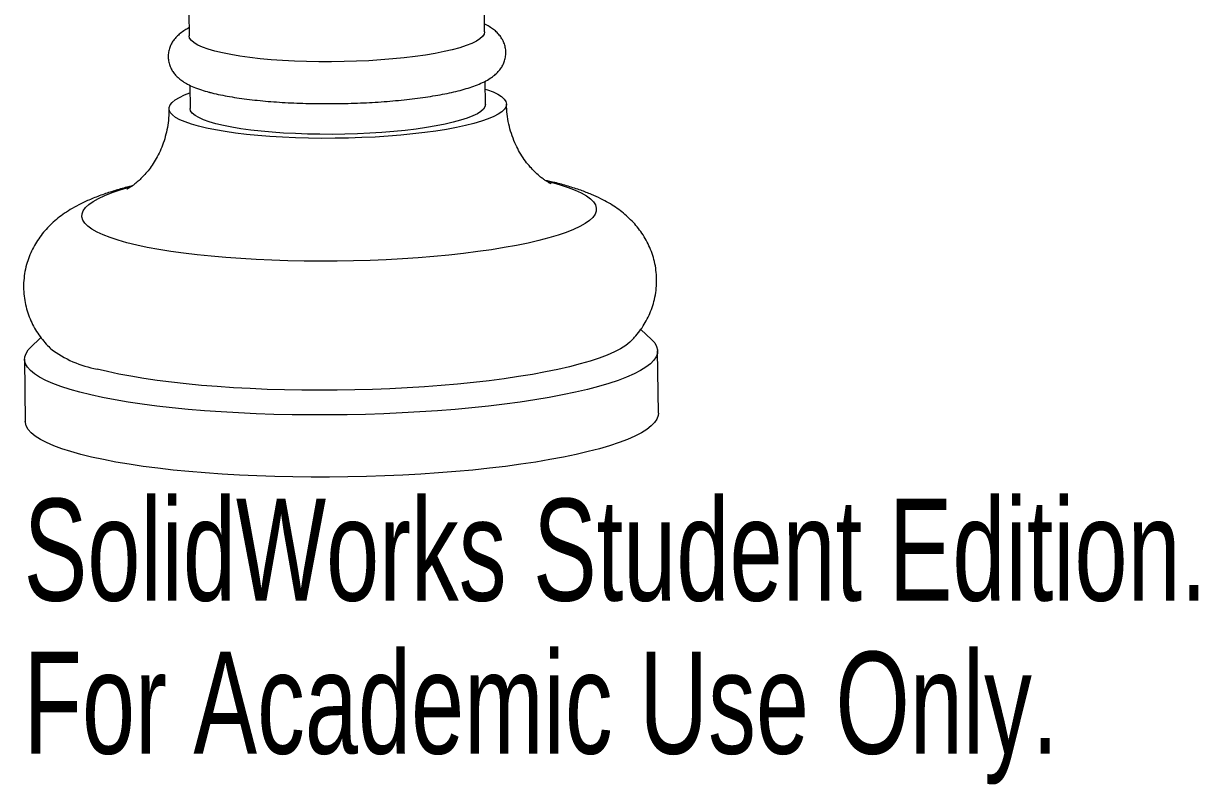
# Model space of a CAD drawing. Header units: millimetres. Extents: x -15.1 to 40.6, y -17.4 to 58.1.
# Drawn here: x -15.1 to 40.6, y -17.4 to 18.7 of the extents above; entities that cross this region are included whole.
import ezdxf

# ---------------------------------------------------------------- set-up
doc = ezdxf.new("R2010")
doc.units = ezdxf.units.MM
doc.styles.add('SLDTEXTSTYLE0', font='TXT', dxfattribs={"width": 0.7})

msp = doc.modelspace()

# ---------------------------------------------------------------- linework, layer by layer
at = {"color": 7, "linetype": 'Continuous', "lineweight": 15}
for p, q in [((6.758, 18.259), (6.691, 23.281)), ((-7.256, 19.171), (-7.241, 18.072)), ((-7.21, 15.735), (-7.195, 14.636)), ((6.803, 14.822), (6.789, 15.92)), ((14.672, 3.686), (14.163, 4.164)), ((-14.27, 3.785), (-14.765, 3.294)), ((14.999, 0.2), (14.959, 3.145)), ((-15.038, 2.746), (-14.999, -0.2))]:
    msp.add_line(p, q, dxfattribs=at)
at = {"color": 7, "linetype": 'Continuous', "lineweight": 15, "flags": 128}
for points in [[(-6.014, 17.344), (-6.329, 17.435), (-6.6, 17.531), (-6.826, 17.632), (-7.003, 17.737), (-7.132, 17.845), (-7.212, 17.955), (-7.241, 18.067), (-7.241, 18.072)], [(6.758, 18.259), (6.736, 18.152), (6.665, 18.04), (6.543, 17.928), (6.373, 17.818), (6.156, 17.711), (5.892, 17.607), (5.584, 17.507), (5.233, 17.412), (4.844, 17.323), (4.418, 17.239), (3.958, 17.162), (3.468, 17.092), (2.951, 17.03), (2.412, 16.976), (1.853, 16.931), (1.279, 16.895), (0.694, 16.868), (0.102, 16.85), (-0.492, 16.841), (-1.084, 16.842), (-1.67, 16.853), (-2.246, 16.873), (-2.808, 16.903), (-3.351, 16.941), (-3.871, 16.989), (-4.366, 17.045), (-4.831, 17.108), (-5.262, 17.18), (-5.658, 17.259), (-6.014, 17.344)], [(-6.793, 13.79), (-7.132, 13.887), (-7.427, 13.99), (-7.676, 14.097), (-7.877, 14.208), (-8.03, 14.323), (-8.134, 14.44), (-8.187, 14.559), (-8.19, 14.679), (-8.143, 14.8), (-8.045, 14.92), (-7.897, 15.038), (-7.701, 15.155), (-7.458, 15.269), (-7.205, 15.367)], [(6.794, 15.553), (6.893, 15.52), (7.165, 15.415), (7.39, 15.305), (7.568, 15.192), (7.696, 15.076), (7.775, 14.958), (7.803, 14.838), (7.781, 14.718), (7.708, 14.598), (7.585, 14.478), (7.413, 14.361), (7.193, 14.245), (6.926, 14.133), (6.615, 14.024), (6.26, 13.92), (5.864, 13.82), (5.43, 13.727), (4.96, 13.64), (4.458, 13.56), (3.927, 13.487), (3.369, 13.422), (2.789, 13.365), (2.19, 13.317), (1.575, 13.278), (0.95, 13.248), (0.317, 13.228), (-0.318, 13.217), (-0.953, 13.215), (-1.584, 13.223), (-2.205, 13.241), (-2.814, 13.268), (-3.406, 13.304), (-3.978, 13.349), (-4.526, 13.403), (-5.047, 13.465), (-5.537, 13.536), (-5.993, 13.613), (-6.413, 13.698), (-6.793, 13.79)], [(-5.969, 13.907), (-6.283, 13.998), (-6.555, 14.095), (-6.78, 14.196), (-6.958, 14.3), (-7.087, 14.408), (-7.166, 14.518), (-7.195, 14.63), (-7.195, 14.636)], [(6.803, 14.822), (6.782, 14.715), (6.71, 14.603), (6.589, 14.491), (6.419, 14.382), (6.201, 14.275), (5.937, 14.171), (5.629, 14.071), (5.279, 13.976), (4.89, 13.886), (4.464, 13.802), (4.004, 13.725), (3.514, 13.655), (2.997, 13.593), (2.457, 13.54), (1.899, 13.494), (1.325, 13.458), (0.74, 13.431), (0.148, 13.413), (-0.446, 13.405), (-1.038, 13.406), (-1.625, 13.416), (-2.201, 13.437), (-2.762, 13.466), (-3.305, 13.505), (-3.826, 13.552), (-4.32, 13.608), (-4.785, 13.672), (-5.217, 13.743), (-5.612, 13.822), (-5.969, 13.907)], [(14.672, 3.686), (14.679, 3.68), (14.822, 3.52), (14.914, 3.357), (14.957, 3.193), (14.948, 3.028), (14.889, 2.863), (14.779, 2.698), (14.619, 2.534), (14.41, 2.371), (14.151, 2.211), (13.845, 2.052), (13.492, 1.897), (13.092, 1.746), (12.649, 1.598), (12.162, 1.455), (11.635, 1.317), (11.067, 1.185), (10.462, 1.058), (9.822, 0.938), (9.148, 0.825), (8.443, 0.718), (7.71, 0.62), (6.95, 0.529), (6.166, 0.447), (5.362, 0.372), (4.539, 0.307), (3.701, 0.251), (2.85, 0.203), (1.989, 0.165), (1.122, 0.136), (0.25, 0.117), (-0.622, 0.108), (-1.492, 0.108), (-2.358, 0.117), (-3.216, 0.137), (-4.063, 0.165), (-4.896, 0.203), (-5.713, 0.251), (-6.511, 0.307), (-7.286, 0.373), (-8.038, 0.447), (-8.762, 0.529), (-9.456, 0.62), (-10.119, 0.719), (-10.748, 0.825), (-11.341, 0.938), (-11.895, 1.058), (-12.409, 1.185)], [(13.699, 3.61), (13.648, 3.561), (13.452, 3.405), (13.207, 3.25), (12.915, 3.098), (12.577, 2.949), (12.193, 2.804), (11.765, 2.662), (11.295, 2.525), (10.785, 2.393), (10.235, 2.267), (9.649, 2.146), (9.028, 2.032), (8.375, 1.925), (7.691, 1.825), (6.98, 1.732), (6.243, 1.647), (5.484, 1.57), (4.705, 1.502), (3.91, 1.443), (3.099, 1.392), (2.278, 1.351), (1.448, 1.318), (0.613, 1.295), (-0.224, 1.282), (-1.061, 1.278), (-1.894, 1.283), (-2.721, 1.298), (-3.538, 1.322), (-4.342, 1.356), (-5.132, 1.399), (-5.903, 1.451), (-6.653, 1.511), (-7.379, 1.581), (-8.079, 1.659), (-8.751, 1.745), (-9.391, 1.838), (-9.998, 1.94), (-10.57, 2.048), (-11.103, 2.163), (-11.597, 2.284)], [(-12.409, 1.185), (-12.881, 1.317), (-13.31, 1.455), (-13.694, 1.598), (-14.032, 1.746), (-14.322, 1.898), (-14.564, 2.053), (-14.757, 2.211), (-14.9, 2.372), (-14.993, 2.535), (-15.035, 2.699), (-15.027, 2.863), (-14.967, 3.029), (-14.858, 3.193), (-14.765, 3.294)], [(14.999, 0.2), (14.987, 0.082), (14.928, -0.083), (14.818, -0.248), (14.659, -0.412), (14.449, -0.574), (14.191, -0.735), (13.884, -0.893), (13.531, -1.049), (13.132, -1.2), (12.688, -1.348), (12.202, -1.491), (11.674, -1.629), (11.106, -1.761), (10.502, -1.888), (9.861, -2.008), (9.187, -2.121), (8.482, -2.227), (7.749, -2.326), (6.989, -2.417), (6.206, -2.499), (5.401, -2.573), (4.578, -2.639), (3.74, -2.695), (2.889, -2.743), (2.029, -2.781), (1.161, -2.809), (0.29, -2.828), (-0.583, -2.838), (-1.453, -2.838), (-2.319, -2.828), (-3.176, -2.809), (-4.023, -2.781), (-4.857, -2.742), (-5.674, -2.695), (-6.471, -2.639), (-7.247, -2.573), (-7.998, -2.499), (-8.723, -2.416), (-9.417, -2.326), (-10.08, -2.227), (-10.709, -2.121), (-11.301, -2.007), (-11.856, -1.887), (-12.37, -1.761)], [(-12.37, -1.761), (-12.842, -1.628), (-13.271, -1.49), (-13.655, -1.347), (-13.992, -1.2), (-14.283, -1.048), (-14.525, -0.893), (-14.718, -0.735), (-14.861, -0.574), (-14.954, -0.411), (-14.996, -0.247), (-14.999, -0.2)]]:
    msp.add_lwpolyline(points, dxfattribs=at)
at = {"color": 8, "linetype": 'Continuous', "lineweight": 15, "flags": 128}
for points in [[(9.711, 11.187), (9.924, 11.133), (10.345, 11.014), (10.723, 10.89), (11.057, 10.761), (11.344, 10.627), (11.584, 10.49), (11.777, 10.349), (11.92, 10.206), (12.014, 10.061), (12.057, 9.914), (12.051, 9.766), (11.995, 9.618), (11.889, 9.471), (11.733, 9.324), (11.529, 9.179), (11.277, 9.036), (10.978, 8.896), (10.633, 8.759), (10.244, 8.626), (9.813, 8.497), (9.34, 8.374), (8.829, 8.256), (8.281, 8.143), (7.698, 8.038), (7.084, 7.939), (6.439, 7.847), (5.768, 7.763), (5.072, 7.687), (4.355, 7.619), (3.619, 7.559), (2.869, 7.509), (2.105, 7.467), (1.333, 7.435), (0.555, 7.412), (-0.227, 7.399), (-1.007, 7.394), (-1.785, 7.4), (-2.555, 7.415), (-3.315, 7.439), (-4.063, 7.472), (-4.794, 7.515), (-5.506, 7.567), (-6.196, 7.627), (-6.861, 7.696), (-7.498, 7.773), (-8.105, 7.859), (-8.679, 7.951), (-9.218, 8.051), (-9.72, 8.158), (-10.182, 8.271)], [(-10.182, 8.271), (-10.604, 8.39), (-10.982, 8.514), (-11.315, 8.643), (-11.602, 8.777), (-11.843, 8.914), (-12.035, 9.055), (-12.178, 9.198), (-12.272, 9.343), (-12.316, 9.49), (-12.309, 9.638), (-12.253, 9.786), (-12.147, 9.933), (-11.991, 10.08), (-11.787, 10.225), (-11.535, 10.368), (-11.236, 10.508), (-10.891, 10.645), (-10.503, 10.778), (-10.071, 10.907), (-10.012, 10.923)]]:
    msp.add_lwpolyline(points, dxfattribs=at)
at = {"color": 7, "linetype": 'Continuous', "lineweight": 15}
msp.add_arc((-10.719, 7.281), 5.073, 232.7661, 260.0279, dxfattribs=at)
for points, knots in [([(-7.246, 18.444), (-7.31, 18.411), (-7.456, 18.338), (-7.648, 18.201), (-7.829, 18.04), (-7.975, 17.868), (-8.092, 17.678), (-8.177, 17.472), (-8.226, 17.245), (-8.233, 17.007), (-8.193, 16.772), (-8.116, 16.559), (-8.008, 16.369), (-7.875, 16.2), (-7.718, 16.048), (-7.53, 15.907), (-7.298, 15.77), (-7.009, 15.636), (-6.674, 15.514), (-6.408, 15.435), (-6.27, 15.399), (-6.255, 15.395)], [0, 0, 0, 0, 0.052721, 0.119063, 0.174464, 0.22356, 0.268846, 0.311967, 0.354007, 0.399192, 0.442921, 0.48593, 0.529387, 0.574725, 0.623813, 0.679253, 0.744642, 0.823549, 0.912635, 0.990763, 1, 1, 1, 1]), ([(-6.255, 15.395), (-6.191, 15.378), (-5.998, 15.329), (-5.653, 15.255), (-5.212, 15.174), (-4.748, 15.104), (-4.261, 15.043), (-3.755, 14.99), (-3.229, 14.946), (-2.688, 14.911), (-2.133, 14.885), (-1.568, 14.867), (-0.996, 14.858), (-0.419, 14.858), (0.159, 14.867), (0.734, 14.884), (1.304, 14.91), (1.865, 14.945), (2.414, 14.988), (2.949, 15.039), (3.465, 15.098), (3.962, 15.166), (4.436, 15.24), (4.886, 15.323), (5.31, 15.414), (5.708, 15.515), (6.081, 15.625), (6.431, 15.75), (6.748, 15.891), (7.017, 16.042), (7.234, 16.201), (7.406, 16.363), (7.546, 16.539), (7.656, 16.733), (7.733, 16.943), (7.774, 17.172), (7.771, 17.408), (7.723, 17.639), (7.639, 17.848), (7.526, 18.034), (7.388, 18.198), (7.226, 18.348), (7.03, 18.486), (6.872, 18.581), (6.769, 18.626), (6.753, 18.634)], [0, 0, 0, 0, 0.0141603, 0.0427201, 0.0706596, 0.0981136, 0.1252428, 0.1521472, 0.178892, 0.2055221, 0.2320695, 0.2585581, 0.2850068, 0.311431, 0.3378443, 0.364259, 0.3906837, 0.4171318, 0.4436177, 0.4701586, 0.4967759, 0.5234971, 0.5503597, 0.5774162, 0.6047432, 0.6324578, 0.6607463, 0.6899178, 0.7204835, 0.7490034, 0.7716005, 0.7907731, 0.807927, 0.8238713, 0.8391419, 0.8540929, 0.8700778, 0.8856096, 0.9009476, 0.9165388, 0.9329177, 0.9507941, 0.9711619, 0.9953659, 1, 1, 1, 1]), ([(-8.199, 14.622), (-8.197, 14.59), (-8.188, 14.404), (-8.216, 14.067), (-8.281, 13.621), (-8.389, 13.195), (-8.529, 12.796), (-8.697, 12.428), (-8.884, 12.097), (-9.082, 11.806), (-9.282, 11.557), (-9.474, 11.35), (-9.652, 11.182), (-9.811, 11.05), (-9.946, 10.95), (-10.056, 10.877), (-10.135, 10.83), (-10.185, 10.803), (-10.191, 10.801), (-10.193, 10.8)], [0, 0, 0, 0, 0.0151109, 0.0880182, 0.1597035, 0.2300953, 0.2990879, 0.3664977, 0.4320592, 0.4954712, 0.5565063, 0.6151478, 0.6716708, 0.7266215, 0.7807279, 0.8348014, 0.8895067, 0.9455113, 1, 1, 1, 1]), ([(9.899, 11.068), (9.9, 11.068), (9.905, 11.066), (9.878, 11.078), (9.819, 11.109), (9.727, 11.162), (9.607, 11.24), (9.462, 11.346), (9.288, 11.488), (9.087, 11.676), (8.865, 11.919), (8.638, 12.212), (8.426, 12.544), (8.23, 12.917), (8.063, 13.326), (7.929, 13.776), (7.843, 14.241), (7.803, 14.597), (7.807, 14.794), (7.808, 14.835)], [0, 0, 0, 0, 0.0171388, 0.0743325, 0.1296728, 0.1838391, 0.2375912, 0.2914761, 0.3462429, 0.4089328, 0.4742989, 0.5427052, 0.614136, 0.6803165, 0.7553068, 0.8309662, 0.9062988, 0.9808082, 1, 1, 1, 1]), ([(13.692, 3.606), (13.753, 3.668), (13.899, 3.815), (14.114, 4.083), (14.329, 4.4), (14.516, 4.741), (14.671, 5.101), (14.795, 5.489), (14.88, 5.902), (14.92, 6.332), (14.912, 6.758), (14.861, 7.172), (14.767, 7.571), (14.636, 7.951), (14.471, 8.308), (14.276, 8.642), (14.056, 8.951), (13.813, 9.235), (13.55, 9.496), (13.267, 9.735), (12.961, 9.958), (12.626, 10.167), (12.249, 10.369), (11.814, 10.568), (11.304, 10.765), (10.724, 10.951), (10.163, 11.105), (9.787, 11.19), (9.636, 11.223)], [0, 0, 0, 0, 0.024097, 0.057759, 0.090605, 0.122913, 0.154858, 0.186559, 0.221282, 0.255365, 0.288814, 0.321744, 0.354258, 0.386493, 0.418597, 0.450739, 0.483127, 0.516033, 0.549831, 0.585043, 0.622398, 0.662906, 0.70798, 0.759529, 0.819555, 0.887306, 0.954832, 1, 1, 1, 1]), ([(-9.929, 10.964), (-9.992, 10.948), (-10.259, 10.884), (-10.707, 10.756), (-11.288, 10.57), (-11.839, 10.36), (-12.336, 10.135), (-12.761, 9.907), (-13.125, 9.677), (-13.449, 9.438), (-13.743, 9.185), (-14.011, 8.913), (-14.255, 8.62), (-14.474, 8.304), (-14.664, 7.966), (-14.823, 7.608), (-14.951, 7.221), (-15.041, 6.809), (-15.086, 6.379), (-15.084, 5.953), (-15.037, 5.537), (-14.947, 5.136), (-14.82, 4.754), (-14.659, 4.394), (-14.467, 4.057), (-14.249, 3.746), (-14.017, 3.468), (-13.854, 3.308), (-13.776, 3.232)], [0, 0, 0, 0, 0.018464, 0.078848, 0.142147, 0.209594, 0.270426, 0.321387, 0.365777, 0.405786, 0.442828, 0.477883, 0.511628, 0.544517, 0.576841, 0.608787, 0.640476, 0.67524, 0.709359, 0.742832, 0.775775, 0.80829, 0.840512, 0.872586, 0.90468, 0.936995, 0.969795, 1, 1, 1, 1])]:
    msp.add_open_spline(points, degree=3, knots=knots, dxfattribs=at)

# ---------------------------------------------------------------- texts
at = {"color": 7, "linetype": 'Continuous', "char_height": 4.83362, "attachment_point": 1, "style": 'SLDTEXTSTYLE0'}
for s, insert in [('SolidWorks Student Edition.', (-15.079, -3.858)), ('For Academic Use Only.', (-15.079, -11.108))]:
    msp.add_mtext(s, dxfattribs=dict(at, insert=insert))

doc.saveas('drawing.dxf')
